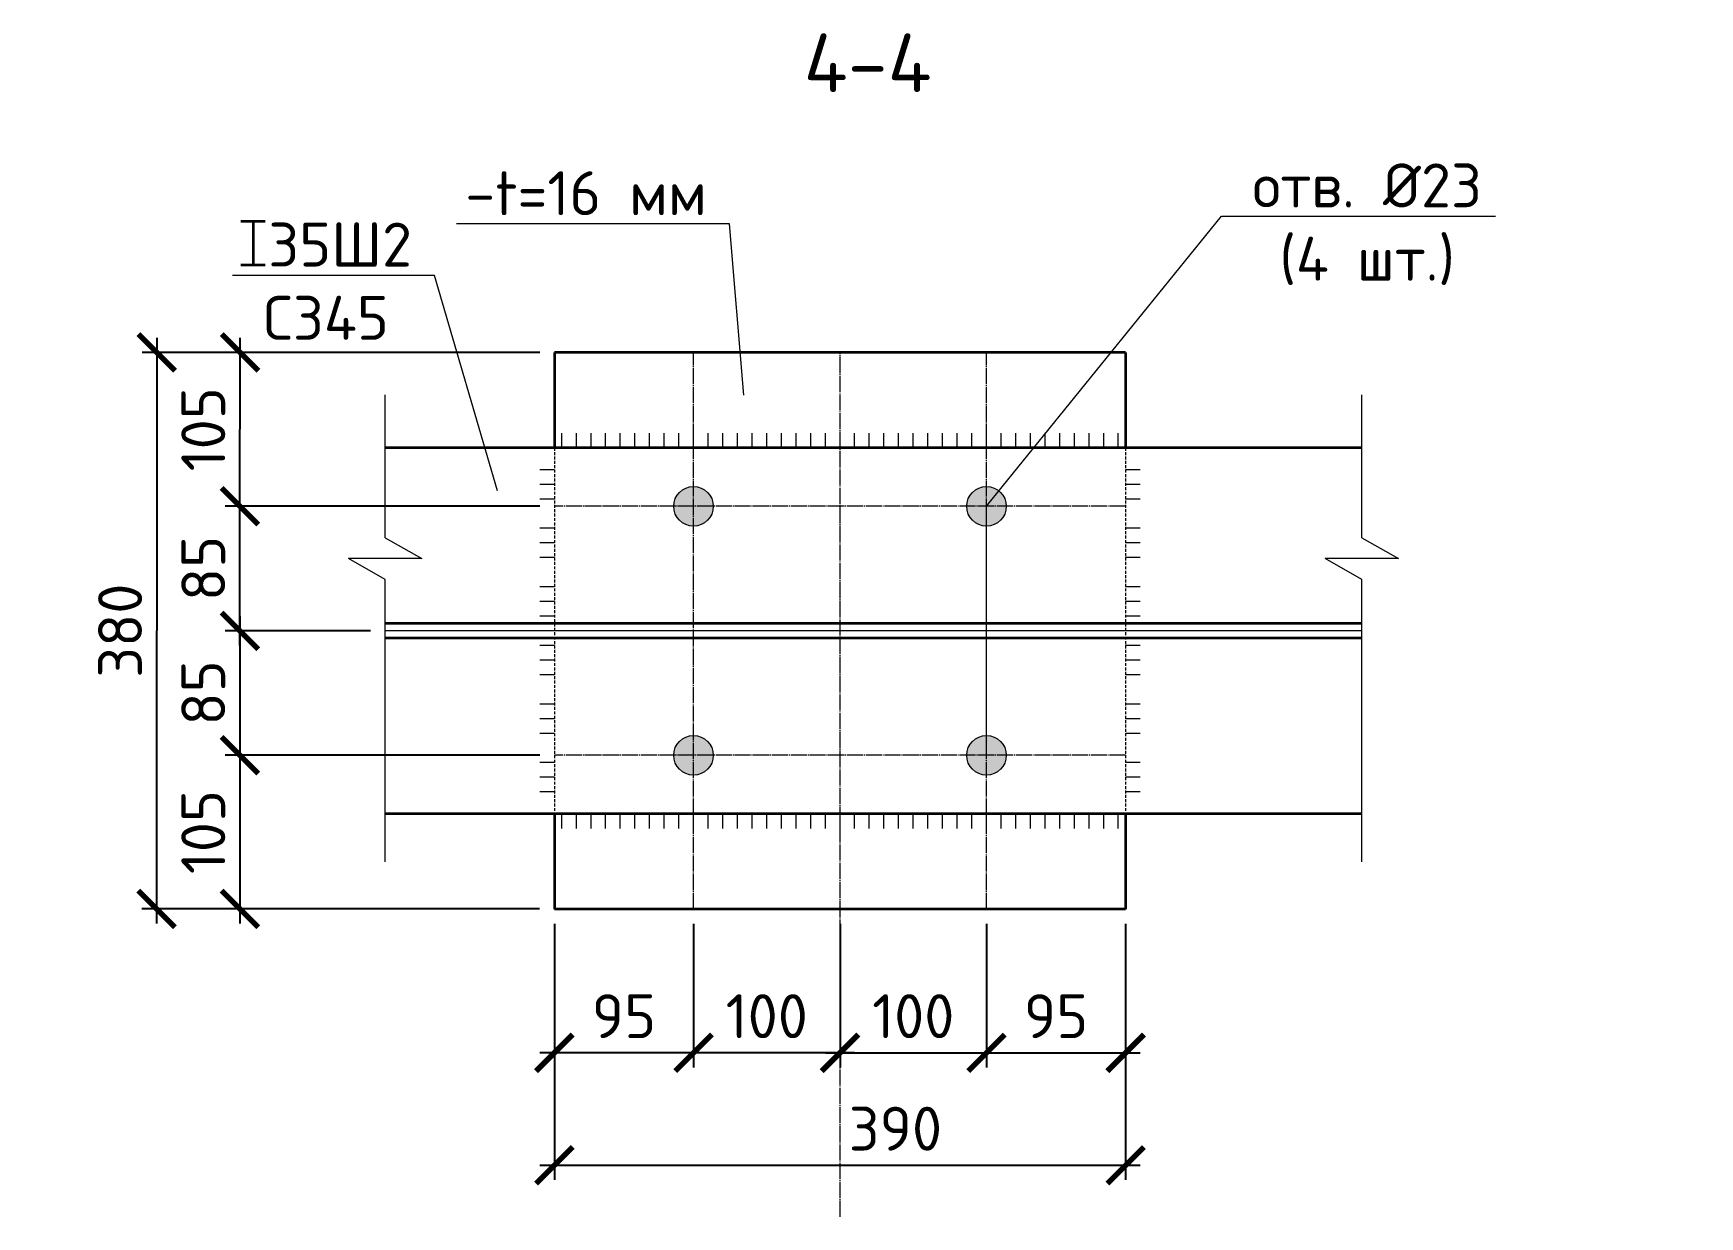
# Model space of a CAD drawing. Header units: millimetres. Extents: x -25910 to 49740, y -35080 to 0.
# Drawn here: x 19250 to 20387, y -13407 to -12599 of the extents above; entities that cross this region are included whole.
import ezdxf
from ezdxf import colors
from ezdxf.entities.mleader import LeaderData, LeaderLine
from ezdxf.math import Vec2, Vec3

# ---------------------------------------------------------------- set-up
doc = ezdxf.new("R2010")
doc.units = ezdxf.units.MM
doc.linetypes.add('JIS_02_2.0', pattern=[3, 2, -1])
doc.linetypes.add('JIS_08_11', pattern=[12.8, 11, -0.6, 0.6, -0.6])
for name, color, linetype, lineweight in [('НАДПИСИ', 11, 'Continuous', 13), ('ОСЕВАЯ', 50, 'JIS_08_11', 13), ('ОСНОВНАЯ', 213, 'Continuous', 35), ('ШТРИХОВАЯ', 84, 'JIS_02_2.0', 13)]:
    doc.layers.add(name, color=color, linetype=linetype, lineweight=lineweight)
doc.styles.add('_ОСК', font='isocpeur.ttf', dxfattribs={"height": 3})
doc.styles.add('ОСК', font='isocpeur.ttf')
doc.dimstyles.new('_ОСК', dxfattribs={"dimscale": 25, "dimtxt": 3, "dimasz": 2.5, "dimexe": 1, "dimexo": 1, "dimgap": 1, "dimtad": 3, "dimdec": 0, "dimzin": 1, "dimdsep": 46, "dimtxsty": '_ОСК', "dimblk": 'ARCHTICK', "dimcen": 2, "dimdle": 1, "dimclrt": 256, "dimadec": 0, "dimazin": 0, "dimtfac": 1, "dimtdec": 0, "dimtmove": 1, "dimatfit": 3, "dimfxl": 1, "dimtvp": 2.25, "dimtfill": 1, "dimtolj": 1, "dimtzin": 1, "dimarcsym": 0})

# ---------------------------------------------------------------- blocks, each defined once
blk = doc.blocks.new('_None')
blk = doc.blocks.new('A$C6A7E4B16')
at = {"layer": 'ОСНОВНАЯ'}
for p, q in [((0, 30), (16.7, 30)), ((8.4, 30), (8.4, 0)), ((0, 0), (16.7, 0))]:
    blk.add_line(p, q, dxfattribs=at)
blk = doc.blocks.new('_ArchTick')
at = {"color": 0, "linetype": 'ByBlock', "const_width": 0.15}
blk.add_lwpolyline([(-0.5, -0.5), (0.5, 0.5)], dxfattribs=at)
blk = doc.blocks.new('*D381')
at = {"layer": 'Defpoints', "color": 0, "transparency": 16777216}
for p in [(19700.3, -13197.4), (19800.3, -13197.4), (19700.3, -13295.5)]:
    blk.add_point(p, dxfattribs=at)
at = {"layer": 'НАДПИСИ', "color": 0, "lineweight": -2, "transparency": 16777216}
for p, q in [((19700.3, -13207.4), (19700.3, -13305.5)), ((19800.3, -13207.4), (19800.3, -13305.5)), ((19810.3, -13295.5), (19690.3, -13295.5))]:
    blk.add_line(p, q, dxfattribs=at)
at = {"layer": 'НАДПИСИ', "color": 0, "lineweight": -2, "transparency": 16777216, "xscale": 25, "yscale": 25, "zscale": 25, "rotation": 180}
blk.add_blockref('_ArchTick', (19700.3, -13295.5), dxfattribs=at)
at = {"layer": 'НАДПИСИ', "color": 0, "lineweight": -2, "transparency": 16777216, "xscale": 25, "yscale": 25, "zscale": 25}
blk.add_blockref('_ArchTick', (19800.3, -13295.5), dxfattribs=at)
at = {"layer": 'НАДПИСИ', "transparency": 16777216, "insert": (19750.3, -13270.5), "char_height": 30, "attachment_point": 5, "style": '_ОСК', "bg_fill": 3, "box_fill_scale": 1.1, "bg_fill_color": 256, "bg_fill_true_color": 13158600, "bg_fill_transparency": 0}
blk.add_mtext('\\A1;100', dxfattribs=at)
blk = doc.blocks.new('*D382')
at = {"layer": 'Defpoints', "color": 0, "transparency": 16777216}
for p in [(19800.3, -13197.4), (19900.3, -13197.4), (19900.3, -13295.5)]:
    blk.add_point(p, dxfattribs=at)
at = {"layer": 'НАДПИСИ', "color": 0, "lineweight": -2, "transparency": 16777216}
for p, q in [((19800.3, -13207.4), (19800.3, -13305.5)), ((19900.3, -13207.4), (19900.3, -13305.5)), ((19790.3, -13295.5), (19910.3, -13295.5))]:
    blk.add_line(p, q, dxfattribs=at)
at = {"layer": 'НАДПИСИ', "color": 0, "lineweight": -2, "transparency": 16777216, "xscale": 25, "yscale": 25, "zscale": 25, "rotation": 180}
blk.add_blockref('_ArchTick', (19800.3, -13295.5), dxfattribs=at)
at = {"layer": 'НАДПИСИ', "color": 0, "lineweight": -2, "transparency": 16777216, "xscale": 25, "yscale": 25, "zscale": 25}
blk.add_blockref('_ArchTick', (19900.3, -13295.5), dxfattribs=at)
at = {"layer": 'НАДПИСИ', "transparency": 16777216, "insert": (19850.3, -13270.5), "char_height": 30, "attachment_point": 5, "style": '_ОСК', "bg_fill": 3, "box_fill_scale": 1.1, "bg_fill_color": 256, "bg_fill_true_color": 13158600, "bg_fill_transparency": 0}
blk.add_mtext('\\A1;100', dxfattribs=at)
blk = doc.blocks.new('*D383')
at = {"layer": 'Defpoints', "color": 0, "transparency": 16777216}
for p in [(19900.3, -13197.4), (19995.3, -13197.4), (19995.3, -13295.5)]:
    blk.add_point(p, dxfattribs=at)
at = {"layer": 'НАДПИСИ', "color": 0, "lineweight": -2, "transparency": 16777216}
for p, q in [((19900.3, -13207.4), (19900.3, -13305.5)), ((19995.3, -13207.4), (19995.3, -13305.5)), ((19890.3, -13295.5), (20005.3, -13295.5))]:
    blk.add_line(p, q, dxfattribs=at)
at = {"layer": 'НАДПИСИ', "color": 0, "lineweight": -2, "transparency": 16777216, "xscale": 25, "yscale": 25, "zscale": 25, "rotation": 180}
blk.add_blockref('_ArchTick', (19900.3, -13295.5), dxfattribs=at)
at = {"layer": 'НАДПИСИ', "color": 0, "lineweight": -2, "transparency": 16777216, "xscale": 25, "yscale": 25, "zscale": 25}
blk.add_blockref('_ArchTick', (19995.3, -13295.5), dxfattribs=at)
at = {"layer": 'НАДПИСИ', "transparency": 16777216, "insert": (19947.8, -13270.5), "char_height": 30, "attachment_point": 5, "style": '_ОСК', "bg_fill": 3, "box_fill_scale": 1.1, "bg_fill_color": 256, "bg_fill_true_color": 13158600, "bg_fill_transparency": 0}
blk.add_mtext('\\A1;95', dxfattribs=at)
blk = doc.blocks.new('*D384')
at = {"layer": 'Defpoints', "color": 0, "transparency": 16777216}
for p in [(19605.3, -13197.4), (19700.3, -13197.4), (19605.3, -13295.5)]:
    blk.add_point(p, dxfattribs=at)
at = {"layer": 'НАДПИСИ', "color": 0, "lineweight": -2, "transparency": 16777216}
for p, q in [((19605.3, -13207.4), (19605.3, -13305.5)), ((19700.3, -13207.4), (19700.3, -13305.5)), ((19710.3, -13295.5), (19595.3, -13295.5))]:
    blk.add_line(p, q, dxfattribs=at)
at = {"layer": 'НАДПИСИ', "color": 0, "lineweight": -2, "transparency": 16777216, "xscale": 25, "yscale": 25, "zscale": 25, "rotation": 180}
blk.add_blockref('_ArchTick', (19605.3, -13295.5), dxfattribs=at)
at = {"layer": 'НАДПИСИ', "color": 0, "lineweight": -2, "transparency": 16777216, "xscale": 25, "yscale": 25, "zscale": 25}
blk.add_blockref('_ArchTick', (19700.3, -13295.5), dxfattribs=at)
at = {"layer": 'НАДПИСИ', "transparency": 16777216, "insert": (19652.8, -13270.5), "char_height": 30, "attachment_point": 5, "style": '_ОСК', "bg_fill": 3, "box_fill_scale": 1.1, "bg_fill_color": 256, "bg_fill_true_color": 13158600, "bg_fill_transparency": 0}
blk.add_mtext('\\A1;95', dxfattribs=at)
blk = doc.blocks.new('*D385')
at = {"layer": 'Defpoints', "color": 0, "transparency": 16777216}
for p in [(19605.3, -13197.4), (19995.3, -13197.4), (19995.3, -13372.3)]:
    blk.add_point(p, dxfattribs=at)
at = {"layer": 'НАДПИСИ', "color": 0, "lineweight": -2, "transparency": 16777216}
for p, q in [((19605.3, -13207.4), (19605.3, -13382.3)), ((19995.3, -13207.4), (19995.3, -13382.3)), ((19595.3, -13372.3), (20005.3, -13372.3))]:
    blk.add_line(p, q, dxfattribs=at)
at = {"layer": 'НАДПИСИ', "color": 0, "lineweight": -2, "transparency": 16777216, "xscale": 25, "yscale": 25, "zscale": 25, "rotation": 180}
blk.add_blockref('_ArchTick', (19605.3, -13372.3), dxfattribs=at)
at = {"layer": 'НАДПИСИ', "color": 0, "lineweight": -2, "transparency": 16777216, "xscale": 25, "yscale": 25, "zscale": 25}
blk.add_blockref('_ArchTick', (19995.3, -13372.3), dxfattribs=at)
at = {"layer": 'НАДПИСИ', "transparency": 16777216, "insert": (19838.1, -13347.3), "char_height": 30, "attachment_point": 5, "style": '_ОСК', "bg_fill": 3, "box_fill_scale": 1.1, "bg_fill_color": 256, "bg_fill_true_color": 13158600, "bg_fill_transparency": 0}
blk.add_mtext('\\A1;390', dxfattribs=at)
blk = doc.blocks.new('*D386')
at = {"layer": 'Defpoints', "color": 0, "transparency": 16777216}
for p in [(19390.6, -12922.3), (19605.3, -12922.3), (19489.7, -13007.4)]:
    blk.add_point(p, dxfattribs=at)
at = {"layer": 'НАДПИСИ', "color": 0, "lineweight": -2, "transparency": 16777216}
for p, q in [((19595.3, -12922.3), (19380.6, -12922.3)), ((19390.6, -13017.4), (19390.6, -12912.3)), ((19479.7, -13007.4), (19380.6, -13007.4))]:
    blk.add_line(p, q, dxfattribs=at)
at = {"layer": 'НАДПИСИ', "color": 0, "lineweight": -2, "transparency": 16777216, "xscale": 25, "yscale": 25, "zscale": 25}
for p, rotation in [((19390.6, -12922.3), 89.98926845874016), ((19390.6, -13007.4), 269.9892684587401)]:
    blk.add_blockref('_ArchTick', p, dxfattribs=dict(at, rotation=rotation))
at = {"layer": 'НАДПИСИ', "transparency": 16777216, "insert": (19365.6, -12964.8), "char_height": 30, "attachment_point": 5, "rotation": 89.9893, "style": '_ОСК', "bg_fill": 3, "box_fill_scale": 1.1, "bg_fill_color": 256, "bg_fill_true_color": 13158600, "bg_fill_transparency": 0}
blk.add_mtext('\\A1;85', dxfattribs=at)
blk = doc.blocks.new('*D387')
at = {"layer": 'Defpoints', "color": 0, "transparency": 16777216}
for p in [(19489.7, -13007.4), (19390.6, -13092.3), (19605.3, -13092.3)]:
    blk.add_point(p, dxfattribs=at)
at = {"layer": 'НАДПИСИ', "color": 0, "lineweight": -2, "transparency": 16777216}
for p, q in [((19390.6, -12997.4), (19390.6, -13102.3)), ((19479.7, -13007.4), (19380.6, -13007.4)), ((19595.3, -13092.3), (19380.6, -13092.3))]:
    blk.add_line(p, q, dxfattribs=at)
at = {"layer": 'НАДПИСИ', "color": 0, "lineweight": -2, "transparency": 16777216, "xscale": 25, "yscale": 25, "zscale": 25}
for p, rotation in [((19390.6, -13007.4), 89.98926845874013), ((19390.6, -13092.3), 269.9892684587401)]:
    blk.add_blockref('_ArchTick', p, dxfattribs=dict(at, rotation=rotation))
at = {"layer": 'НАДПИСИ', "transparency": 16777216, "insert": (19365.6, -13049.8), "char_height": 30, "attachment_point": 5, "rotation": 89.9893, "style": '_ОСК', "bg_fill": 3, "box_fill_scale": 1.1, "bg_fill_color": 256, "bg_fill_true_color": 13158600, "bg_fill_transparency": 0}
blk.add_mtext('\\A1;85', dxfattribs=at)
blk = doc.blocks.new('*D388')
at = {"layer": 'Defpoints', "color": 0, "transparency": 16777216}
for p in [(19605.3, -13092.3), (19390.6, -13197.3), (19605.2, -13197.3)]:
    blk.add_point(p, dxfattribs=at)
at = {"layer": 'НАДПИСИ', "color": 0, "lineweight": -2, "transparency": 16777216}
for p, q in [((19390.6, -13082.3), (19390.6, -13207.3)), ((19595.3, -13092.3), (19380.6, -13092.3)), ((19595.2, -13197.3), (19380.6, -13197.3))]:
    blk.add_line(p, q, dxfattribs=at)
at = {"layer": 'НАДПИСИ', "color": 0, "lineweight": -2, "transparency": 16777216, "xscale": 25, "yscale": 25, "zscale": 25}
for p, rotation in [((19390.6, -13092.3), 89.98926845874013), ((19390.6, -13197.3), 269.9892684587401)]:
    blk.add_blockref('_ArchTick', p, dxfattribs=dict(at, rotation=rotation))
at = {"layer": 'НАДПИСИ', "transparency": 16777216, "insert": (19365.6, -13144.8), "char_height": 30, "attachment_point": 5, "rotation": 89.9893, "style": '_ОСК', "bg_fill": 3, "box_fill_scale": 1.1, "bg_fill_color": 256, "bg_fill_true_color": 13158600, "bg_fill_transparency": 0}
blk.add_mtext('\\A1;105', dxfattribs=at)
blk = doc.blocks.new('*D389')
at = {"layer": 'Defpoints', "color": 0, "transparency": 16777216}
for p in [(19390.7, -12817.3), (19605.3, -12817.3), (19605.3, -12922.3)]:
    blk.add_point(p, dxfattribs=at)
at = {"layer": 'НАДПИСИ', "color": 0, "lineweight": -2, "transparency": 16777216}
for p, q in [((19390.6, -12932.3), (19390.7, -12807.3)), ((19595.3, -12817.3), (19380.7, -12817.3)), ((19595.3, -12922.3), (19380.6, -12922.3))]:
    blk.add_line(p, q, dxfattribs=at)
at = {"layer": 'НАДПИСИ', "color": 0, "lineweight": -2, "transparency": 16777216, "xscale": 25, "yscale": 25, "zscale": 25}
for p, rotation in [((19390.7, -12817.3), 89.98926845874016), ((19390.6, -12922.3), 269.9892684587401)]:
    blk.add_blockref('_ArchTick', p, dxfattribs=dict(at, rotation=rotation))
at = {"layer": 'НАДПИСИ', "transparency": 16777216, "insert": (19365.6, -12869.8), "char_height": 30, "attachment_point": 5, "rotation": 89.9893, "style": '_ОСК', "bg_fill": 3, "box_fill_scale": 1.1, "bg_fill_color": 256, "bg_fill_true_color": 13158600, "bg_fill_transparency": 0}
blk.add_mtext('\\A1;105', dxfattribs=at)
blk = doc.blocks.new('*D390')
at = {"layer": 'Defpoints', "color": 0, "transparency": 16777216}
for p in [(19605.3, -12817.3), (19333.7, -13197.3), (19605.2, -13197.3)]:
    blk.add_point(p, dxfattribs=at)
at = {"layer": 'НАДПИСИ', "color": 0, "lineweight": -2, "transparency": 16777216}
for p, q in [((19333.8, -12807.3), (19333.7, -13207.3)), ((19595.3, -12817.3), (19323.8, -12817.3)), ((19595.2, -13197.3), (19323.7, -13197.3))]:
    blk.add_line(p, q, dxfattribs=at)
at = {"layer": 'НАДПИСИ', "color": 0, "lineweight": -2, "transparency": 16777216, "xscale": 25, "yscale": 25, "zscale": 25}
for p, rotation in [((19333.8, -12817.3), 89.98926845874013), ((19333.7, -13197.3), 269.9892684587401)]:
    blk.add_blockref('_ArchTick', p, dxfattribs=dict(at, rotation=rotation))
at = {"layer": 'НАДПИСИ', "transparency": 16777216, "insert": (19308.8, -13007.3), "char_height": 30, "attachment_point": 5, "rotation": 89.9893, "style": '_ОСК', "bg_fill": 3, "box_fill_scale": 1.1, "bg_fill_color": 256, "bg_fill_true_color": 13158600, "bg_fill_transparency": 0}
blk.add_mtext('\\A1;380', dxfattribs=at)

msp = doc.modelspace()

# ---------------------------------------------------------------- hatches: boundary and pattern name
at = {"layer": 'НАДПИСИ'}
h = msp.add_hatch(color=256, dxfattribs=at)
h.dxf.hatch_style = 1
edge = h.paths.add_edge_path()
edge.add_line((19713.8, -12922.4), (19700.3, -12922.4))
edge.add_line((19700.3, -12922.4), (19700.3, -12908.9))
edge.add_arc((19700.3, -12922.4), 13.5, 0, 90, ccw=False)
edge = h.paths.add_edge_path()
edge.add_arc((19700.3, -12922.4), 13.5, 270, 360, ccw=False)
edge.add_line((19700.3, -12935.9), (19700.3, -12922.4))
edge.add_line((19700.3, -12922.4), (19713.8, -12922.4))
edge = h.paths.add_edge_path()
edge.add_line((19700.3, -12922.4), (19700.3, -12935.9))
edge.add_arc((19700.3, -12922.4), 13.5, 180, 270, ccw=False)
edge.add_line((19686.8, -12922.4), (19700.3, -12922.4))
edge = h.paths.add_edge_path()
edge.add_line((19700.3, -12908.9), (19700.3, -12922.4))
edge.add_line((19700.3, -12922.4), (19686.8, -12922.4))
edge.add_arc((19700.3, -12922.4), 13.5, 90, 180, ccw=False)
h = msp.add_hatch(color=256, dxfattribs=at)
h.dxf.hatch_style = 1
edge = h.paths.add_edge_path()
edge.add_line((19913.8, -12922.4), (19900.3, -12922.4))
edge.add_line((19900.3, -12922.4), (19900.3, -12908.9))
edge.add_arc((19900.3, -12922.4), 13.5, 0, 90, ccw=False)
edge = h.paths.add_edge_path()
edge.add_arc((19900.3, -12922.4), 13.5, 270, 360, ccw=False)
edge.add_line((19900.3, -12935.9), (19900.3, -12922.4))
edge.add_line((19900.3, -12922.4), (19913.8, -12922.4))
edge = h.paths.add_edge_path()
edge.add_line((19900.3, -12922.4), (19900.3, -12935.9))
edge.add_arc((19900.3, -12922.4), 13.5, 180, 270, ccw=False)
edge.add_line((19886.8, -12922.4), (19900.3, -12922.4))
edge = h.paths.add_edge_path()
edge.add_line((19900.3, -12908.9), (19900.3, -12922.4))
edge.add_line((19900.3, -12922.4), (19886.8, -12922.4))
edge.add_arc((19900.3, -12922.4), 13.5, 90, 180, ccw=False)
h = msp.add_hatch(color=256, dxfattribs=at)
h.dxf.hatch_style = 1
edge = h.paths.add_edge_path()
edge.add_line((19713.8, -13092.4), (19700.3, -13092.4))
edge.add_line((19700.3, -13092.4), (19700.3, -13078.9))
edge.add_arc((19700.3, -13092.4), 13.5, 0, 90, ccw=False)
edge = h.paths.add_edge_path()
edge.add_arc((19700.3, -13092.4), 13.5, 270, 360, ccw=False)
edge.add_line((19700.3, -13105.9), (19700.3, -13092.4))
edge.add_line((19700.3, -13092.4), (19713.8, -13092.4))
edge = h.paths.add_edge_path()
edge.add_line((19700.3, -13092.4), (19700.3, -13105.9))
edge.add_arc((19700.3, -13092.4), 13.5, 180, 270, ccw=False)
edge.add_line((19686.8, -13092.4), (19700.3, -13092.4))
edge = h.paths.add_edge_path()
edge.add_line((19700.3, -13078.9), (19700.3, -13092.4))
edge.add_line((19700.3, -13092.4), (19686.8, -13092.4))
edge.add_arc((19700.3, -13092.4), 13.5, 90, 180, ccw=False)
h = msp.add_hatch(color=256, dxfattribs=at)
h.dxf.hatch_style = 1
edge = h.paths.add_edge_path()
edge.add_line((19913.8, -13092.4), (19900.3, -13092.4))
edge.add_line((19900.3, -13092.4), (19900.3, -13078.9))
edge.add_arc((19900.3, -13092.4), 13.5, 0, 90, ccw=False)
edge = h.paths.add_edge_path()
edge.add_arc((19900.3, -13092.4), 13.5, 270, 360, ccw=False)
edge.add_line((19900.3, -13105.9), (19900.3, -13092.4))
edge.add_line((19900.3, -13092.4), (19913.8, -13092.4))
edge = h.paths.add_edge_path()
edge.add_line((19900.3, -13092.4), (19900.3, -13105.9))
edge.add_arc((19900.3, -13092.4), 13.5, 180, 270, ccw=False)
edge.add_line((19886.8, -13092.4), (19900.3, -13092.4))
edge = h.paths.add_edge_path()
edge.add_line((19900.3, -13078.9), (19900.3, -13092.4))
edge.add_line((19900.3, -13092.4), (19886.8, -13092.4))
edge.add_arc((19900.3, -13092.4), 13.5, 90, 180, ccw=False)

# ---------------------------------------------------------------- linework, layer by layer
for p, q in [((19489.7, -12943.9), (19489.7, -12846.3)), ((20156.6, -12943.9), (20156.6, -12846.3)), ((19620.3, -12882.4), (19620.3, -12872.4)), ((19630.3, -12882.4), (19630.3, -12872.4)), ((19640.3, -12882.4), (19640.3, -12872.4)), ((19650.3, -12882.4), (19650.3, -12872.4)), ((19660.3, -12882.4), (19660.3, -12872.4)), ((19670.3, -12882.4), (19670.3, -12872.4)), ((19680.3, -12882.4), (19680.3, -12872.4)), ((19690.3, -12882.4), (19690.3, -12872.4)), ((19700.3, -12882.4), (19700.3, -12872.4)), ((19710.3, -12882.4), (19710.3, -12872.4)), ((19720.3, -12882.4), (19720.3, -12872.4)), ((19730.3, -12882.4), (19730.3, -12872.4)), ((19740.3, -12882.4), (19740.3, -12872.4)), ((19750.3, -12882.4), (19750.3, -12872.4)), ((19760.3, -12882.4), (19760.3, -12872.4)), ((19770.3, -12882.4), (19770.3, -12872.4)), ((19780.3, -12882.4), (19780.3, -12872.4)), ((19790.3, -12882.4), (19790.3, -12872.4)), ((19800.3, -12882.4), (19800.3, -12872.4)), ((19810.3, -12882.4), (19810.3, -12872.4)), ((19820.3, -12882.4), (19820.3, -12872.4)), ((19830.3, -12882.4), (19830.3, -12872.4)), ((19840.3, -12882.4), (19840.3, -12872.4)), ((19850.3, -12882.4), (19850.3, -12872.4)), ((19860.3, -12882.4), (19860.3, -12872.4)), ((19870.3, -12882.4), (19870.3, -12872.4)), ((19880.3, -12882.4), (19880.3, -12872.4)), ((19890.3, -12882.4), (19890.3, -12872.4)), ((19900.3, -12882.4), (19900.3, -12872.4)), ((19910.3, -12882.4), (19910.3, -12872.4)), ((19920.3, -12882.4), (19920.3, -12872.4)), ((19930.3, -12882.4), (19930.3, -12872.4)), ((19940.3, -12882.4), (19940.3, -12872.4)), ((19950.3, -12882.4), (19950.3, -12872.4)), ((19960.3, -12882.4), (19960.3, -12872.4)), ((19970.3, -12882.4), (19970.3, -12872.4)), ((19980.3, -12882.4), (19980.3, -12872.4)), ((19990.3, -12882.4), (19990.3, -12872.4)), ((20005.3, -12897.4), (19995.3, -12897.4)), ((20005.3, -12907.4), (19995.3, -12907.4)), ((20005.3, -12917.4), (19995.3, -12917.4)), ((19489.7, -12943.9), (19514.7, -12958.1)), ((20005.3, -12937.4), (19995.3, -12937.4)), ((20156.6, -12943.9), (20181.6, -12958.1)), ((20005.3, -12947.4), (19995.3, -12947.4)), ((20005.3, -12957.4), (19995.3, -12957.4)), ((19514.7, -12958.1), (19464.7, -12958.1)), ((19489.7, -12972.4), (19464.7, -12958.1)), ((20181.6, -12958.1), (20131.6, -12958.1)), ((20156.6, -12972.4), (20131.6, -12958.1)), ((19489.7, -13165.2), (19489.7, -12972.4)), ((20005.3, -12977.4), (19995.3, -12977.4)), ((20156.6, -13165.2), (20156.6, -12972.4)), ((20005.3, -12987.4), (19995.3, -12987.4)), ((20005.3, -12997.4), (19995.3, -12997.4)), ((20005.3, -13017.4), (19995.3, -13017.4)), ((20005.3, -13027.4), (19995.3, -13027.4)), ((20005.3, -13037.4), (19995.3, -13037.4)), ((20005.3, -13057.4), (19995.3, -13057.4)), ((20005.3, -13067.4), (19995.3, -13067.4)), ((20005.3, -13077.4), (19995.3, -13077.4)), ((20005.3, -13097.4), (19995.3, -13097.4)), ((20005.3, -13107.4), (19995.3, -13107.4)), ((20005.3, -13117.4), (19995.3, -13117.4)), ((19620.3, -13142.4), (19620.3, -13132.4)), ((19630.3, -13142.4), (19630.3, -13132.4)), ((19640.3, -13142.4), (19640.3, -13132.4)), ((19650.3, -13142.4), (19650.3, -13132.4)), ((19660.3, -13142.4), (19660.3, -13132.4)), ((19670.3, -13142.4), (19670.3, -13132.4)), ((19680.3, -13142.4), (19680.3, -13132.4)), ((19690.3, -13142.4), (19690.3, -13132.4)), ((19700.3, -13142.4), (19700.3, -13132.4)), ((19710.3, -13142.4), (19710.3, -13132.4)), ((19720.3, -13142.4), (19720.3, -13132.4)), ((19730.3, -13142.4), (19730.3, -13132.4)), ((19740.3, -13142.4), (19740.3, -13132.4)), ((19750.3, -13142.4), (19750.3, -13132.4)), ((19760.3, -13142.4), (19760.3, -13132.4)), ((19770.3, -13142.4), (19770.3, -13132.4)), ((19780.3, -13142.4), (19780.3, -13132.4)), ((19790.3, -13142.4), (19790.3, -13132.4)), ((19800.3, -13142.4), (19800.3, -13132.4)), ((19810.3, -13142.4), (19810.3, -13132.4)), ((19820.3, -13142.4), (19820.3, -13132.4)), ((19830.3, -13142.4), (19830.3, -13132.4)), ((19840.3, -13142.4), (19840.3, -13132.4)), ((19850.3, -13142.4), (19850.3, -13132.4)), ((19860.3, -13142.4), (19860.3, -13132.4)), ((19870.3, -13142.4), (19870.3, -13132.4)), ((19880.3, -13142.4), (19880.3, -13132.4)), ((19890.3, -13142.4), (19890.3, -13132.4)), ((19900.3, -13142.4), (19900.3, -13132.4)), ((19910.3, -13142.4), (19910.3, -13132.4)), ((19920.3, -13142.4), (19920.3, -13132.4)), ((19930.3, -13142.4), (19930.3, -13132.4)), ((19940.3, -13142.4), (19940.3, -13132.4)), ((19950.3, -13142.4), (19950.3, -13132.4)), ((19960.3, -13142.4), (19960.3, -13132.4)), ((19970.3, -13142.4), (19970.3, -13132.4)), ((19980.3, -13142.4), (19980.3, -13132.4)), ((19990.3, -13142.4), (19990.3, -13132.4))]:
    msp.add_line(p, q, dxfattribs=at)
for centre in [(19700.3, -12922.4), (19900.3, -12922.4), (19700.3, -13092.4), (19900.3, -13092.4)]:
    msp.add_circle(centre, 13.5, dxfattribs=at)
at = {"layer": 'ОСЕВАЯ', "linetype": 'JIS_08_11'}
for p, q in [((19700.3, -13197.4), (19700.3, -12817.4)), ((19900.3, -13197.4), (19900.3, -12817.4)), ((19995.3, -12922.4), (19605.3, -12922.4)), ((19995.3, -13092.4), (19605.3, -13092.4))]:
    msp.add_line(p, q, dxfattribs=at)
at = {"layer": 'ОСЕВАЯ', "linetype": 'JIS_08_11', "ltscale": 150}
msp.add_line((20156.6, -13007.4), (19489.7, -13007.4), dxfattribs=at)
at = {"layer": 'ОСНОВНАЯ'}
for p, q in [((19995.3, -12817.4), (19605.3, -12817.4)), ((19605.3, -12817.4), (19605.3, -12882.4)), ((19995.3, -12817.4), (19995.3, -12882.4)), ((20156.6, -12882.4), (19489.7, -12882.4)), ((20156.6, -13002.4), (19489.7, -13002.4)), ((20156.6, -13012.4), (19489.7, -13012.4)), ((20156.6, -13132.4), (19489.7, -13132.4)), ((19605.3, -13132.4), (19605.3, -13197.4)), ((19995.3, -13132.4), (19995.3, -13197.4)), ((19995.3, -13197.4), (19605.3, -13197.4))]:
    msp.add_line(p, q, dxfattribs=at)
at = {"layer": 'ШТРИХОВАЯ'}
msp.add_line((19995.3, -12882.4), (19995.3, -13132.4), dxfattribs=at)

# ---------------------------------------------------------------- block references
msp.add_blockref('A$C6A7E4B16', (19391.2, -12757.6))

# ---------------------------------------------------------------- texts
at = {"layer": 'НАДПИСИ', "insert": (19775.5, -12599.6), "char_height": 40, "width": 41.225, "attachment_point": 1, "style": 'ОСК'}
msp.add_mtext('4-4', dxfattribs=at)

# ---------------------------------------------------------------- leaders
at = {"layer": 'НАДПИСИ'}
ml = msp.add_multileader_mtext('Standard', dxfattribs=at)
ml.set_content('отв. %%C23\\P(4 шт.)', color=256, style='ОСК')
ml.set_leader_properties(color=256, linetype='ByLayer', lineweight=-1)
ml.set_arrow_properties(name='NONE')
ml.build(insert=Vec2(0, 0))
ml.multileader.update_dxf_attribs({"has_dogleg": 0, "text_left_attachment_type": 6, "text_right_attachment_type": 6, "dogleg_length": 0, "arrow_head_size": 15, "scale": 10})
ctx = ml.context
ctx.base_point, ctx.scale, ctx.char_height, ctx.arrow_head_size, ctx.landing_gap_size, ctx.plane_origin = Vec3(20060.7, -12724.3), 10, 30, 15, 20, Vec3(20070, -13697.8)
ctx.left_attachment, ctx.right_attachment, ctx.text_align_type = 6, 6, 1
notes = []
notes.append((ctx, [(1, (1, 1, 0), (20060.7, -12724.3), (1, 0), 0, [(0, [(19900.3, -13092.4), (19900.3, -12922.4)], 0, [])])]))
ctx.mtext.insert, ctx.mtext.width, ctx.mtext.alignment, ctx.mtext.flow_direction = Vec3(20160.2, -12688.3), 205.412, 2, 5
ml = msp.add_multileader_mtext('Standard', dxfattribs=at)
ml.set_content(' 35Ш2\\PС345', color=256, style='ОСК')
ml.set_leader_properties(color=256, linetype='ByLayer', lineweight=-1)
ml.set_arrow_properties(name='NONE')
ml.build(insert=Vec2(0, 0))
ml.multileader.update_dxf_attribs({"has_dogleg": 0, "text_left_attachment_type": 6, "text_right_attachment_type": 6, "dogleg_length": 0, "arrow_head_size": 15, "scale": 10})
ctx = ml.context
ctx.base_point, ctx.scale, ctx.char_height, ctx.arrow_head_size, ctx.landing_gap_size, ctx.plane_origin = Vec3(19375.5, -12764.7), 10, 30, 15, 20, Vec3(19312.3, -13707)
ctx.left_attachment, ctx.right_attachment, ctx.text_align_type = 6, 6, 1
notes.append((ctx, [(0, (1, 1, 0), (19523.5, -12764.7), (-1, 0), 0, [(3, [(19566.4, -12911.9)], 0, [])])]))
ctx.mtext.insert, ctx.mtext.alignment, ctx.mtext.flow_direction = Vec3(19449.5, -12728.7), 2, 5
for ctx, leaders in notes:
    for number, flags, end, landing, length, lines in leaders:
        leader = LeaderData()
        leader.index, (leader.has_last_leader_line, leader.has_dogleg_vector, leader.attachment_direction) = number, flags
        leader.last_leader_point, leader.dogleg_vector, leader.dogleg_length = Vec3(end), Vec3(landing), length
        for number, points, colour, breaks in lines:
            line = LeaderLine()
            line.index, line.vertices, line.color, line.breaks = number, Vec3.list(points), colors.encode_raw_color(colour), breaks
            leader.lines.append(line)
        ctx.leaders.append(leader)

# ---------------------------------------------------------------- next in the draw order: dimensions: what is measured, and where the dimension line sits
dim = msp.add_linear_dim(base=(19390.6, -12922.3), p1=(19489.7, -13007.4), p2=(19605.3, -12922.3), angle=89.9893, dimstyle='_ОСК', dxfattribs=at)
dim.commit()
dim.dimension.update_dxf_attribs({"geometry": '*D386', "text_midpoint": (19365.6, -12964.8)})
dim = msp.add_linear_dim(base=(19700.3, -13295.5), p1=(19800.3, -13197.4), p2=(19700.3, -13197.4), dimstyle='_ОСК', dxfattribs=at)
dim.commit()
dim.dimension.update_dxf_attribs({"geometry": '*D381', "text_midpoint": (19750.3, -13270.5)})

# ---------------------------------------------------------------- next in the draw order: dimensions: what is measured, and where the dimension line sits
for base, p1, p2, picture, middle in [((19390.7, -12817.3), (19605.3, -12922.3), (19605.3, -12817.3), '*D389', (19365.6, -12869.8)), ((19390.6, -13092.3), (19489.7, -13007.4), (19605.3, -13092.3), '*D387', (19365.6, -13049.8))]:
    dim = msp.add_linear_dim(base=base, p1=p1, p2=p2, angle=89.9893, dimstyle='_ОСК', dxfattribs=at)
    dim.commit()
    dim.dimension.update_dxf_attribs({"geometry": picture, "text_midpoint": middle})
for base, p1, p2, picture, middle in [((19605.3, -13295.5), (19700.3, -13197.4), (19605.3, -13197.4), '*D384', (19652.8, -13270.5)), ((19900.3, -13295.5), (19800.3, -13197.4), (19900.3, -13197.4), '*D382', (19850.3, -13270.5))]:
    dim = msp.add_linear_dim(base=base, p1=p1, p2=p2, dimstyle='_ОСК', dxfattribs=at)
    dim.commit()
    dim.dimension.update_dxf_attribs({"geometry": picture, "text_midpoint": middle})

# ---------------------------------------------------------------- next in the draw order: dimensions: what is measured, and where the dimension line sits
dim = msp.add_linear_dim(base=(19995.3, -13295.5), p1=(19900.3, -13197.4), p2=(19995.3, -13197.4), dimstyle='_ОСК', dxfattribs=at)
dim.commit()
dim.dimension.update_dxf_attribs({"geometry": '*D383', "text_midpoint": (19947.8, -13270.5)})

# ---------------------------------------------------------------- next in the draw order: dimensions: what is measured, and where the dimension line sits
dim = msp.add_linear_dim(base=(19995.3, -13372.3), p1=(19605.3, -13197.4), p2=(19995.3, -13197.4), dimstyle='_ОСК', dxfattribs=at)
dim.commit()
dim.dimension.update_dxf_attribs({"geometry": '*D385', "text_midpoint": (19838.1, -13372.3), "dimtype": 160})

# ---------------------------------------------------------------- next in the draw order: linework, layer by layer
at = {"layer": 'ОСЕВАЯ', "linetype": 'JIS_08_11'}
msp.add_line((19800.3, -13407.4), (19800.3, -12817.4), dxfattribs=at)

# ---------------------------------------------------------------- next in the draw order: dimensions: what is measured, and where the dimension line sits
at = {"layer": 'НАДПИСИ'}
dim = msp.add_linear_dim(base=(19390.6, -13197.3), p1=(19605.3, -13092.3), p2=(19605.2, -13197.3), angle=89.9893, dimstyle='_ОСК', dxfattribs=at)
dim.commit()
dim.dimension.update_dxf_attribs({"geometry": '*D388', "text_midpoint": (19365.6, -13144.8)})

# ---------------------------------------------------------------- next in the draw order: dimensions: what is measured, and where the dimension line sits
dim = msp.add_linear_dim(base=(19333.7, -13197.3), p1=(19605.3, -12817.3), p2=(19605.2, -13197.3), angle=89.9893, dimstyle='_ОСК', dxfattribs=at)
dim.commit()
dim.dimension.update_dxf_attribs({"geometry": '*D390', "text_midpoint": (19308.8, -13007.3)})

# ---------------------------------------------------------------- next in the draw order: linework, layer by layer
for p, q in [((19610.3, -12882.4), (19610.3, -12872.4)), ((19605.3, -12897.4), (19595.3, -12897.4)), ((19605.3, -12907.4), (19595.3, -12907.4)), ((19605.3, -12917.4), (19595.3, -12917.4)), ((19605.3, -12937.4), (19595.3, -12937.4)), ((19605.3, -12947.4), (19595.3, -12947.4)), ((19605.3, -12957.4), (19595.3, -12957.4)), ((19605.3, -12977.4), (19595.3, -12977.4)), ((19605.3, -12987.4), (19595.3, -12987.4)), ((19605.3, -12997.4), (19595.3, -12997.4)), ((19605.3, -13017.4), (19595.3, -13017.4)), ((19605.3, -13027.4), (19595.3, -13027.4)), ((19605.3, -13037.4), (19595.3, -13037.4)), ((19605.3, -13057.4), (19595.3, -13057.4)), ((19605.3, -13067.4), (19595.3, -13067.4)), ((19605.3, -13077.4), (19595.3, -13077.4)), ((19605.3, -13097.4), (19595.3, -13097.4)), ((19605.3, -13107.4), (19595.3, -13107.4)), ((19605.3, -13117.4), (19595.3, -13117.4)), ((19610.3, -13142.4), (19610.3, -13132.4))]:
    msp.add_line(p, q, dxfattribs=at)
at = {"layer": 'ШТРИХОВАЯ'}
msp.add_line((19605.3, -12882.4), (19605.3, -13132.4), dxfattribs=at)

# ---------------------------------------------------------------- next in the draw order: leaders
at = {"layer": 'НАДПИСИ'}
ml = msp.add_multileader_mtext('Standard', dxfattribs=at)
ml.set_content('-t=16 мм', color=256, style='ОСК')
ml.set_leader_properties(color=256, linetype='ByLayer', lineweight=-1)
ml.set_arrow_properties(name='NONE')
ml.build(insert=Vec2(0, 0))
ml.multileader.update_dxf_attribs({"has_dogleg": 0, "text_left_attachment_type": 6, "text_right_attachment_type": 6, "dogleg_length": 0, "arrow_head_size": 15, "scale": 10})
ctx = ml.context
ctx.base_point, ctx.scale, ctx.char_height, ctx.arrow_head_size, ctx.landing_gap_size, ctx.plane_origin = Vec3(19528.9, -12729.6), 10, 30, 15, 20, Vec3(19413.6, -13728.6)
ctx.left_attachment, ctx.right_attachment, ctx.text_align_type = 6, 6, 1
notes = []
notes.append((ctx, [(0, (1, 1, 0), (19724.9, -12729.6), (-1, 0), 0, [(3, [(19734.6, -12846.4)], 0, [])])]))
ctx.mtext.insert, ctx.mtext.alignment, ctx.mtext.flow_direction = Vec3(19626.9, -12693.6), 2, 5
for ctx, leaders in notes:
    for number, flags, end, landing, length, lines in leaders:
        leader = LeaderData()
        leader.index, (leader.has_last_leader_line, leader.has_dogleg_vector, leader.attachment_direction) = number, flags
        leader.last_leader_point, leader.dogleg_vector, leader.dogleg_length = Vec3(end), Vec3(landing), length
        for number, points, colour, breaks in lines:
            line = LeaderLine()
            line.index, line.vertices, line.color, line.breaks = number, Vec3.list(points), colors.encode_raw_color(colour), breaks
            leader.lines.append(line)
        ctx.leaders.append(leader)

doc.saveas('drawing.dxf')
